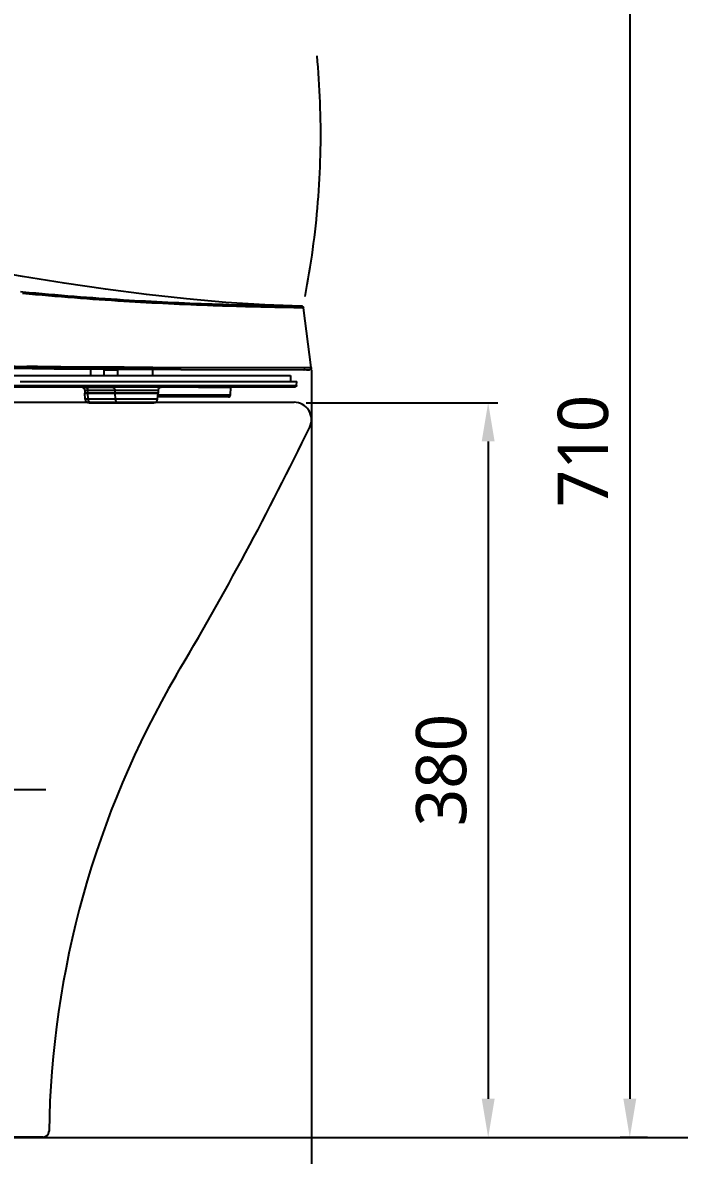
# Model space of a CAD drawing. Extents: x 2340 to 8415, y -46 to 2482.
# Drawn here: x 6328 to 6667, y 292 to 878 of the extents above; entities that cross this region are included whole.
import ezdxf

# ---------------------------------------------------------------- set-up
doc = ezdxf.new("R2010")
doc.units = 0
doc.header["$LTSCALE"] = 20
doc.header["$MEASUREMENT"] = 0
doc.linetypes.add('CENTER', pattern=[2, 1.25, -0.25, 0.25, -0.25])
doc.layers.get('0').update_dxf_attribs({"linetype": 'CONTINUOUS'})
doc.layers.get('DEFPOINTS').update_dxf_attribs({"linetype": 'CONTINUOUS'})
for name, color, linetype in [('00_COMPONENTS', 7, 'CONTINUOUS'), ('3', 3, 'CONTINUOUS'), ('6', 6, 'CONTINUOUS')]:
    doc.layers.add(name, color=color, linetype=linetype)
doc.styles.get("Standard").update_dxf_attribs({"font": 'NanumGothic.ttf'})
doc.dimstyles.get("Standard").update_dxf_attribs({"dimtxt": 2.7, "dimasz": 2.5, "dimexe": 1.5, "dimexo": 1.5, "dimgap": 1.5, "dimtad": 1, "dimdec": 0, "dimlfac": 10, "dimzin": 0, "dimdsep": 46, "dimtxsty": 'Standard', "dimcen": 0, "dimclrt": 2, "dimadec": 0, "dimazin": 0, "dimtfac": 1, "dimtdec": 0, "dimtmove": 0, "dimatfit": 3, "dimfxl": 0, "dimtolj": 1, "dimtzin": 0, "dimarcsym": 0})

# ---------------------------------------------------------------- blocks, each defined once
blk = doc.blocks.new('*D23')
at = {"color": 3, "lineweight": -2}
for p, q in [((6610.82, 1011.19), (6646.56, 1011.19)), ((6641.56, 991.19), (6641.56, 321.19)), ((6650.69, 301.19), (6636.56, 301.19))]:
    blk.add_line(p, q, dxfattribs=at)
at = {"color": 3}
for points in [[(6638.22, 991.19), (6644.89, 991.19), (6641.56, 1011.19)], [(6638.22, 321.19), (6644.89, 321.19), (6641.56, 301.19)]]:
    blk.add_solid(points, dxfattribs=at)
at = {"layer": 'DEFPOINTS', "color": 0}
for p in [(6609.32, 1011.19), (6641.56, 301.19), (6652.19, 301.19)]:
    blk.add_point(p, dxfattribs=at)
at = {"color": 2, "insert": (6617.5, 656.19), "char_height": 26, "attachment_point": 5, "rotation": 90}
blk.add_mtext('\\A1;710', dxfattribs=at)
blk = doc.blocks.new('*D17')
at = {"color": 3, "lineweight": -2}
for p, q in [((6474.16, 681.19), (6573.33, 681.19)), ((6568.33, 661.19), (6568.33, 321.19)), ((6340.88, 301.19), (6573.33, 301.19))]:
    blk.add_line(p, q, dxfattribs=at)
at = {"color": 3}
for points in [[(6565, 661.19), (6571.66, 661.19), (6568.33, 681.19)], [(6565, 321.19), (6571.66, 321.19), (6568.33, 301.19)]]:
    blk.add_solid(points, dxfattribs=at)
at = {"layer": 'DEFPOINTS', "color": 0}
for p in [(6472.66, 681.19, 0.01), (6339.38, 301.19), (6568.33, 301.19)]:
    blk.add_point(p, dxfattribs=at)
at = {"color": 2, "insert": (6544.16, 491.19), "char_height": 26, "attachment_point": 5, "rotation": 90}
blk.add_mtext('\\A1;380', dxfattribs=at)
blk = doc.blocks.new('*D20')
at = {"color": 3, "lineweight": -2}
for p, q in [((6476.94, 698.18), (6476.94, 48.41)), ((5779.39, 299.69), (5779.39, 48.41)), ((5799.39, 53.41), (6456.94, 53.41))]:
    blk.add_line(p, q, dxfattribs=at)
at = {"color": 3}
for points in [[(5799.39, 56.74), (5799.39, 50.08), (5779.39, 53.41)], [(6456.94, 56.74), (6456.94, 50.08), (6476.94, 53.41)]]:
    blk.add_solid(points, dxfattribs=at)
at = {"layer": 'DEFPOINTS', "color": 0}
for p in [(6476.94, 699.68), (5779.39, 301.19), (6476.94, 53.41)]:
    blk.add_point(p, dxfattribs=at)
at = {"color": 2, "insert": (6128.16, 77.47), "char_height": 26, "attachment_point": 5}
blk.add_mtext('\\A1;700', dxfattribs=at)
blk = doc.blocks.new('A$C7b8c0583')
at = {"layer": '00_COMPONENTS', "color": 7, "linetype": 'Continuous'}
for p, q in [((527.11, 57.5), (528.23, 57.39)), ((672.45, 49.94), (672.36, 49.94)), ((672.36, 49.94), (672.45, 49.94)), ((677.42, 18.24), (673.41, 49.07)), ((533.19, 17.71), (532.91, 17.71)), ((532.99, 17.71), (534.01, 17.71)), ((534.01, 17.71), (532.99, 17.71)), ((533.02, 17.71), (533.16, 17.71)), ((533.16, 17.71), (533.57, 17.71)), ((533.46, 17.71), (533.19, 17.71)), ((533.73, 17.71), (533.46, 17.71)), ((533.57, 17.71), (534.01, 17.71)), ((534.01, 17.71), (533.73, 17.71)), ((535.41, 17.7), (534.01, 17.71)), ((534.01, 17.71), (534.46, 17.7)), ((534.46, 17.7), (534.01, 17.71)), ((534.01, 17.71), (534.29, 17.7)), ((534.29, 17.7), (534.55, 17.7)), ((534.46, 17.7), (535.41, 17.7)), ((535.41, 17.7), (534.46, 17.7)), ((534.55, 17.7), (535.41, 17.7)), ((536.46, 17.69), (535.41, 17.7)), ((535.41, 17.7), (536.46, 17.69)), ((536.58, 17.69), (535.41, 17.7)), ((535.41, 17.7), (535.77, 17.69)), ((535.77, 17.69), (536.46, 17.69)), ((537.16, 17.68), (536.46, 17.69)), ((536.46, 17.69), (536.58, 17.69)), ((536.46, 17.69), (536.58, 17.69)), ((536.58, 17.69), (537.58, 17.68)), ((537.58, 17.68), (536.58, 17.69)), ((536.58, 17.69), (537.67, 17.68)), ((537.67, 17.68), (537.16, 17.68)), ((537.67, 17.68), (538.1, 17.67)), ((494.27, 14.03), (549.31, 14.03)), ((549.31, 14.03), (550.11, 14.03)), ((550.11, 14.03), (551.56, 14.03)), ((551.56, 14.03), (552.25, 14.03)), ((552.25, 14.03), (556.31, 14.03)), ((556.31, 14.03), (556.92, 14.03)), ((556.92, 14.03), (557.11, 14.03)), ((557.11, 14.03), (563.31, 14.03)), ((563.22, 17.51), (562.74, 17.51)), ((563.22, 17.51), (563.22, 14.03)), ((563.31, 14.03), (564.11, 14.03)), ((564.11, 14.03), (564.87, 14.03)), ((564.87, 14.03), (565.23, 14.03)), ((565.23, 14.03), (566.17, 14.03)), ((566.17, 14.03), (574.43, 14.03)), ((570.38, 17.47), (571.59, 17.46)), ((570.38, 17.1), (577.22, 17.1)), ((570.38, 14.03), (570.38, 17.1)), ((574.43, 14.03), (577.63, 14.03)), ((577.22, 17.43), (577.22, 14.03)), ((577.22, 17.43), (577.68, 17.43)), ((577.68, 17.43), (577.26, 17.43)), ((577.63, 14.03), (577.7, 14.03)), ((577.7, 14.03), (577.99, 14.03)), ((577.99, 14.03), (578.87, 14.03)), ((578.87, 14.03), (579.23, 14.03)), ((579.23, 14.03), (580.17, 14.03)), ((580.17, 14.03), (580.39, 14.03)), ((580.39, 14.03), (581.13, 14.03)), ((581.13, 14.03), (584.83, 14.03)), ((584.83, 14.03), (585.63, 14.03)), ((585.63, 14.03), (591.64, 14.03)), ((591.64, 14.03), (591.71, 14.03)), ((591.71, 14.03), (591.99, 14.03)), ((591.99, 14.03), (593.23, 14.03)), ((593.23, 14.03), (594.32, 14.03)), ((594.32, 14.03), (594.39, 14.03)), ((594.39, 14.03), (595.15, 14.03)), ((595.15, 14.03), (602.15, 14.03)), ((595.22, 17.34), (595.22, 14.03)), ((595.22, 17.34), (595.49, 17.34)), ((602.15, 14.03), (602.64, 14.03)), ((602.64, 14.03), (604.51, 14.03)), ((604.51, 14.03), (609.15, 14.03)), ((609.15, 14.03), (632.52, 14.04)), ((632.52, 14.04), (633.12, 14.04)), ((633.12, 14.04), (633.3, 14.04)), ((633.3, 14.04), (634.99, 14.04)), ((634.99, 14.04), (635.8, 14.04)), ((635.8, 14.04), (662.81, 14.04)), ((662.81, 14.04), (666.73, 14.04)), ((666.73, 14.04), (666.73, 11.04)), ((673.39, 17.12), (674.87, 17.11)), ((674.87, 17.11), (673.42, 17.12)), ((674.3, 17.12), (673.65, 17.12)), ((673.69, 17.12), (674.89, 17.11)), ((676.43, 17.11), (674.3, 17.12)), ((674.98, 17.11), (674.87, 17.11)), ((674.87, 17.11), (674.98, 17.11)), ((674.89, 17.11), (675.35, 17.11)), ((675.35, 17.11), (676.43, 17.11)), ((560.54, 8.04), (499.16, 8.04)), ((526.94, 11.04), (557.52, 11.04)), ((557.52, 11.04), (573.93, 11.04)), ((560.53, 8.04), (558.73, 8.04)), ((560.22, 6.54), (560.22, 6.54)), ((560.22, 6.54), (560.22, 5)), ((560.53, 8.04), (574.53, 8.04)), ((574.53, 8.04), (560.54, 8.04)), ((573.93, 11.04), (574.14, 11.04)), ((574.14, 11.04), (580.4, 11.04)), ((575.59, 8.04), (574.53, 8.04)), ((583.92, 8.04), (575.59, 8.04)), ((580.4, 11.04), (581.05, 11.04)), ((581.05, 11.04), (586.43, 11.04)), ((599.72, 8.04), (582.29, 8.04)), ((583.99, 8.04), (583.92, 8.04)), ((597.92, 8.04), (583.99, 8.04)), ((586.43, 11.04), (589.45, 11.04)), ((589.45, 11.04), (590.01, 11.04)), ((590.01, 11.04), (594.68, 11.04)), ((594.68, 11.04), (595.22, 11.04)), ((595.22, 11.04), (595.42, 11.04)), ((595.42, 11.04), (613, 11.04)), ((597.92, 8.04), (599.72, 8.04)), ((599.43, 8.04), (597.92, 8.04)), ((598.22, 6.54), (598.22, 5)), ((598.22, 6.54), (598.22, 6.54)), ((599.72, 8.04), (599.43, 8.04)), ((619.01, 8.04), (599.72, 8.04)), ((613, 11.04), (629.57, 11.04)), ((630.81, 8.04), (619.01, 8.04)), ((619.01, 8.04), (630.69, 8.04)), ((619.01, 8.04), (619.01, 8.04)), ((619.01, 8.04), (619.01, 8.04)), ((629.57, 11.04), (631.97, 11.04)), ((630.69, 8.04), (632.12, 8.04)), ((631.61, 8.04), (630.81, 8.04)), ((632.03, 8.04), (631.61, 8.04)), ((631.97, 11.04), (636.48, 11.04)), ((635.77, 8.04), (632.03, 8.04)), ((632.12, 8.04), (632.73, 8.04)), ((632.73, 8.04), (635.83, 8.04)), ((635.61, 3.95), (635.83, 8.04)), ((635.82, 8.04), (635.77, 8.04)), ((668.79, 8.04), (635.82, 8.04)), ((668.79, 8.04), (635.83, 8.04)), ((636.48, 11.04), (648.86, 11.04)), ((648.86, 11.04), (654.71, 11.04)), ((654.71, 11.04), (667.17, 11.04)), ((667.17, 11.04), (669.86, 11.04)), ((669.79, 9), (669.86, 11.04)), ((560.22, 5), (560.27, 5)), ((560.5, 1.83), (560.22, 5)), ((560.27, 5), (560.22, 5)), ((560.27, 5), (560.28, 5)), ((560.28, 5), (560.27, 5)), ((560.28, 5), (560.4, 5)), ((560.4, 5), (560.28, 5)), ((560.4, 5), (560.42, 5)), ((560.42, 5), (560.4, 5)), ((560.42, 5), (560.63, 5)), ((560.64, 5), (560.42, 5)), ((560.63, 5), (560.64, 5)), ((560.64, 5), (560.92, 5)), ((560.92, 5), (560.64, 5)), ((560.92, 5), (560.96, 5)), ((560.96, 5), (560.92, 5)), ((560.96, 5), (561.33, 5)), ((561.33, 5), (560.96, 5)), ((561.33, 5), (561.37, 5)), ((561.37, 5), (561.33, 5)), ((561.37, 5), (561.83, 5)), ((561.83, 5), (561.37, 5)), ((561.83, 5), (575.83, 5)), ((575.83, 5), (561.83, 5)), ((563.8, 0), (562.49, 0)), ((562.53, 0), (563.8, 0)), ((577.8, 0), (563.8, 0)), ((563.8, 0), (577.8, 0)), ((575.83, 5), (576.37, 5)), ((586.22, 5), (575.83, 5)), ((576.37, 5), (578.92, 5)), ((577.8, 0), (577.85, 0)), ((577.8, 0), (577.85, 0)), ((594.65, 0), (577.85, 0)), ((577.85, 0), (595.86, 0)), ((578.92, 5), (579.17, 5)), ((579.17, 5), (580.22, 5)), ((580.22, 5), (585.61, 5)), ((585.61, 5), (586.19, 5)), ((586.19, 5), (586.23, 5)), ((592.23, 5), (586.22, 5)), ((586.23, 5), (586.88, 5)), ((586.88, 5), (592.25, 5)), ((593.11, 5), (592.23, 5)), ((592.25, 5), (592.54, 5)), ((592.54, 5), (592.6, 5)), ((592.6, 5), (593.3, 5)), ((598.18, 5), (593.11, 5)), ((593.3, 5), (593.52, 5)), ((593.52, 5), (598.18, 5)), ((594.66, 0), (594.65, 0)), ((595.78, 0), (594.66, 0)), ((595.95, 0), (595.78, 0)), ((595.86, 0), (595.9, 0)), ((595.9, 0), (595.92, 0)), ((595.95, 0), (595.95, 0)), ((597.95, 1.83), (598.22, 5)), ((632.12, 3), (598.05, 3)), ((598.18, 5), (598.22, 5)), ((598.22, 5), (598.18, 5)), ((634.61, 3), (632.12, 3))]:
    blk.add_line(p, q, dxfattribs=at)
at = {"layer": '00_COMPONENTS', "color": 9, "linetype": 'Continuous'}
for p, q in [((673.32, 49.07), (673.41, 49.06)), ((535.75, 18.76), (530.34, 18.8)), ((595.23, 18.42), (595.45, 18.42)), ((595.45, 18.42), (677.42, 18.24)), ((429.73, 9), (669.78, 9)), ((560.22, 6.54), (561.83, 6.54)), ((560.53, 8.04), (560.53, 8.04)), ((561.83, 5), (561.83, 6.54)), ((561.83, 6.54), (575.83, 6.54)), ((575.83, 6.54), (586.22, 6.54)), ((575.83, 6.54), (575.83, 5)), ((586.22, 6.54), (598.22, 6.54)), ((562.07, 1.83), (560.5, 1.83)), ((562.07, 1.83), (561.83, 5)), ((576.07, 1.83), (562.07, 1.83)), ((575.83, 5), (576.07, 1.83)), ((576.14, 1.83), (576.07, 1.83)), ((597.95, 1.83), (576.14, 1.83)), ((631.69, 3.95), (598.13, 3.95)), ((635.61, 3.95), (631.69, 3.95))]:
    blk.add_line(p, q, dxfattribs=at)
at = {"layer": '00_COMPONENTS', "color": 7, "linetype": 'Continuous'}
blk.add_lwpolyline([(672.36, 49.94), (653.31, 50.65), (633.21, 51.89), (612.83, 53.66), (592.11, 55.95), (571, 58.71), (549.54, 61.89), (528.07, 65.35), (506.92, 68.97), (485.94, 72.89), (465.16, 77.25), (444.66, 82), (424.36, 87.1), (404.22, 92.4), (384.23, 97.86), (364.34, 103.61), (344.5, 109.76), (324.66, 116.34), (304.71, 123.4), (289.56, 129.05)], dxfattribs=at)
for centre, radius, start, end in [((672.26, 48.75), 1.21, 52.42931, 59.78449), ((714.29, 27719.42), 27702.34, 269.753734, 269.915476), ((714.28, 27716.84), 27699.76, 269.753729, 269.915425), ((714.36, 27742.66), 27725.58, 269.75387, 269.915859), ((714.42, 27765.59), 27748.5, 269.754414, 269.915888), ((558.72, 6.54), 1.5, 0.00253, 89.78829), ((599.72, 6.54), 1.5, 90.21177, 179.99736), ((562.49, 2), 2, 185, 270), ((595.95, 2), 2, 270, 355), ((634.61, 4), 1, 270.10743, 356.97329)]:
    blk.add_arc(centre, radius, start, end, dxfattribs=at)
at = {"layer": '00_COMPONENTS', "color": 9, "linetype": 'Continuous'}
for points, knots in [([(673.32, 49.07), (668.98, 49.13), (659.82, 49.3), (644.27, 49.64), (617.65, 50.42), (587.33, 51.84), (554.5, 54.16), (537.06, 55.67), (528.15, 56.5)], [0, 0, 0, 0, 0.089508, 0.189034, 0.321022, 0.63884, 0.815292, 1, 1, 1, 1]), ([(270.99, 47.34), (273.38, 45.87), (278.2, 43.07), (285.65, 39.32), (293.29, 36.08), (303.74, 32.42), (314.5, 29.62), (325.43, 27.44), (333.7, 26.06), (341.99, 24.92), (353.07, 23.71), (366.92, 22.65), (383.52, 21.75), (405.56, 20.86), (432.99, 20.11), (465.73, 19.51), (498.16, 19.08), (519.67, 18.88), (530.34, 18.8)], [0, 0, 0, 0, 0.031863, 0.063454, 0.094878, 0.126281, 0.189422, 0.221202, 0.253035, 0.284827, 0.316521, 0.379815, 0.442899, 0.505771, 0.630884, 0.755116, 0.878544, 1, 1, 1, 1]), ([(535.75, 18.76), (535.76, 18.63), (535.74, 18.38), (535.68, 18.04), (535.58, 17.8), (535.46, 17.7), (535.41, 17.7)], [0, 0, 0, 0, 0.332133, 0.645878, 0.869483, 1, 1, 1, 1]), ([(535.75, 18.76), (538.08, 18.74), (547.25, 18.68), (556.42, 18.62), (563.26, 18.58)], [0, 0, 0, 0, 0.254135, 1, 1, 1, 1]), ([(563.26, 18.58), (564.43, 18.57), (569.09, 18.55), (573.75, 18.52), (577.24, 18.5)], [0, 0, 0, 0, 0.252473, 1, 1, 1, 1]), ([(577.24, 18.5), (578.76, 18.5), (584.76, 18.47), (590.75, 18.44), (595.23, 18.42)], [0, 0, 0, 0, 0.253854, 1, 1, 1, 1]), ([(560.53, 8.04), (560.7, 8.04), (561.05, 7.96), (561.64, 7.5), (561.83, 6.91), (561.83, 6.54)], [0, 0, 0, 0, 0.235097, 0.480393, 1, 1, 1, 1]), ([(574.53, 8.04), (574.7, 8.04), (575.06, 7.96), (575.64, 7.5), (575.83, 6.91), (575.83, 6.54)], [0, 0, 0, 0, 0.235099, 0.480398, 1, 1, 1, 1]), ([(563.8, 0), (563.69, 0), (563.48, 0.02), (563.16, 0.13), (562.87, 0.29), (562.53, 0.6), (562.2, 1.11), (562.09, 1.58), (562.07, 1.83)], [0, 0, 0, 0, 0.116712, 0.234794, 0.355174, 0.478651, 0.734354, 1, 1, 1, 1]), ([(576.07, 1.83), (576.09, 1.58), (576.2, 1.11), (576.53, 0.6), (576.87, 0.29), (577.16, 0.13), (577.48, 0.02), (577.69, 0), (577.8, 0)], [0, 0, 0, 0, 0.265646, 0.521349, 0.644826, 0.765206, 0.883288, 1, 1, 1, 1])]:
    blk.add_open_spline(points, degree=3, knots=knots, dxfattribs=at)
at = {"layer": '00_COMPONENTS', "color": 7, "linetype": 'Continuous'}
for points, knots in [([(528.23, 57.39), (537.1, 56.57), (554.44, 55.06), (587.06, 52.75), (626.24, 50.9), (656.95, 50.2), (672.36, 49.94)], [0, 0, 0, 0, 0.185072, 0.361723, 0.679696, 1, 1, 1, 1]), ([(673.32, 49.07), (673.29, 49.3), (673.06, 49.75), (672.59, 49.93), (672.36, 49.94)], [0, 0, 0, 0, 0.499965, 1, 1, 1, 1]), ([(532.99, 17.71), (508.48, 17.91), (474.83, 18.27), (436.61, 19.01), (420.62, 19.41), (411.48, 19.67), (397.85, 20.11), (382.74, 20.72), (368.72, 21.54), (359.69, 22.15), (343.84, 23.49), (325.91, 26.05), (308.26, 30.07), (295.41, 34.04), (283.06, 39.25), (274.89, 43.76), (270.74, 46.28), (270.44, 46.47)], [0, 0, 0, 0, 0.275661, 0.378555, 0.430002, 0.455726, 0.481449, 0.584344, 0.610067, 0.635791, 0.687238, 0.790132, 0.84158, 0.893027, 0.944474, 0.995921, 1, 1, 1, 1]), ([(677.42, 18.24), (677.46, 17.97), (677.28, 17.36), (676.7, 17.11), (676.43, 17.11)], [0, 0, 0, 0, 0.500328, 1, 1, 1, 1]), ([(563.22, 17.51), (565.23, 17.5), (567.62, 17.48), (570.01, 17.47), (570.38, 17.47)], [0, 0, 0, 0, 0.841662, 1, 1, 1, 1]), ([(570.38, 17.47), (570.01, 17.47), (567.62, 17.48), (565.23, 17.5), (563.22, 17.51)], [0, 0, 0, 0, 0.158336, 1, 1, 1, 1]), ([(669.78, 9), (669.78, 8.75), (669.55, 8.25), (669.03, 8.04), (668.78, 8.04)], [0, 0, 0, 0, 0.499984, 1, 1, 1, 1])]:
    blk.add_open_spline(points, degree=3, knots=knots, dxfattribs=at)
for points in [[(672.44, 49.94), (672.59, 49.93), (672.74, 49.88), (672.87, 49.8)], [(673, 49.71), (673.2, 49.56), (673.38, 49.32), (673.41, 49.07)], [(537.58, 17.68), (546.13, 17.61), (554.67, 17.56), (563.22, 17.51)], [(562.74, 17.51), (554.35, 17.56), (545.96, 17.62), (537.58, 17.68)], [(563.22, 17.51), (554.71, 17.56), (546.19, 17.61), (537.67, 17.68)], [(538.1, 17.67), (546.47, 17.61), (554.85, 17.56), (563.22, 17.51)], [(577.26, 17.43), (574.97, 17.44), (572.68, 17.45), (570.38, 17.47)], [(571.59, 17.46), (573.47, 17.45), (575.34, 17.44), (577.22, 17.43)], [(577.68, 17.43), (583.52, 17.4), (589.37, 17.37), (595.22, 17.34)], [(595.26, 17.34), (589.4, 17.37), (583.54, 17.4), (577.68, 17.43)]]:
    blk.add_open_spline(points, degree=3, dxfattribs=at)

msp = doc.modelspace()

# ---------------------------------------------------------------- linework, layer by layer
at = {"color": 7}
for p, q in [((5804.56, 681.44), (6467.94, 681.44)), ((6338.2, 301.44), (5812.62, 301.44))]:
    msp.add_line(p, q, dxfattribs=at)
at = {"color": 1, "linetype": 'CENTER', "ltscale": 5}
msp.add_arc((6045.79, 819.88), 435.94, 348.92942, 91.15108, dxfattribs=at)
at = {"color": 7}
for centre, radius, start, end in [((6467.94, 672.44), 9, 334.19209, 90), ((4953.08, 1405.01), 1691.69, 329.25223, 334.19209), ((6822.78, 297.14), 481.6, 149.70038, 179.13644), ((6338.23, 304.44), 3, 270, 359.13644)]:
    msp.add_arc(centre, radius, start, end, dxfattribs=at)
at = {"layer": '3'}
msp.add_lwpolyline([(6093.31, 405.4), (6131.06, 481.1), (6339.54, 481.1)], dxfattribs=at)
at = {"layer": '6'}
msp.add_lwpolyline([(6779.39, 2226.23), (5779.39, 2226.23), (5779.39, 301.19), (7706.89, 301.19), (7706.89, 1326.19)], dxfattribs=at)

# ---------------------------------------------------------------- block references
msp.add_blockref('A$C7b8c0583', (5799.45, 681.15))

# ---------------------------------------------------------------- dimensions: what is measured, and where the dimension line sits
for base, p1, p2, picture, middle in [((6641.56, 301.19), (6609.32, 1011.19), (6652.19, 301.19), '*D23', (6641.56, 656.19)), ((6568.33, 301.19), (6472.66, 681.19, 0.01), (6339.38, 301.19), '*D17', (6568.33, 491.19))]:
    dim = msp.add_linear_dim(base=base, p1=p1, p2=p2, angle=90, dimstyle='Standard', override={"dimtxt": 26, "dimasz": 20, "dimexe": 5, "dimgap": 10, "dimlfac": 1, "dimzin": 12, "dimclrd": 3, "dimclre": 3, "dimazin": 2, "dimarcsym": 1})
    dim.commit()
    dim.dimension.update_dxf_attribs({"geometry": picture, "text_midpoint": middle, "dimtype": 160})
dim = msp.add_linear_dim(base=(6476.94, 53.41), p1=(5779.39, 301.19), p2=(6476.94, 699.68), text='700', dimstyle='Standard', override={"dimtxt": 26, "dimasz": 20, "dimexe": 5, "dimgap": 10, "dimlfac": 1, "dimzin": 12, "dimclrd": 3, "dimclre": 3, "dimazin": 2, "dimarcsym": 1})
dim.commit()
dim.dimension.update_dxf_attribs({"geometry": '*D20', "text_midpoint": (6128.16, 53.41), "dimtype": 160})

# ---------------------------------------------------------------- leaders
msp.add_leader([(6113.65, 801.46), (6187.82, 939), (6369.35, 939)], dimstyle='Standard', override={"dimtxt": 20, "dimasz": 20, "dimexe": 5, "dimgap": 10, "dimtad": 0, "dimlfac": 1, "dimzin": 12, "dimclrd": 3, "dimclre": 3, "dimazin": 2, "dimarcsym": 1})

doc.saveas('drawing.dxf')
